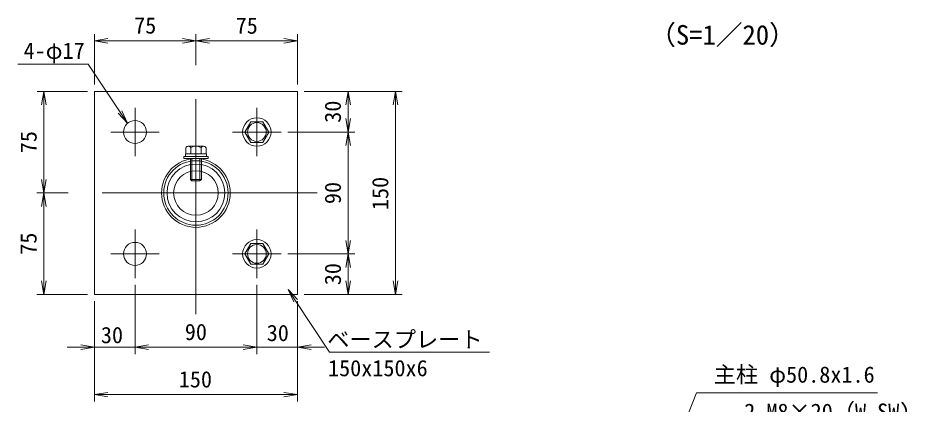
# Model space of a CAD drawing. Units: millimetres, scale not verified, with parts at other scales. Extents: x -4200 to 4200, y -2970 to 2970.
# Drawn here: x -2117 to 511, y -1055 to 87 of the extents above; entities that cross this region are included whole.
import ezdxf
from ezdxf.enums import TextEntityAlignment as Align

# ---------------------------------------------------------------- set-up
doc = ezdxf.new("R2010")
doc.units = ezdxf.units.MM
doc.header["$LTSCALE"] = 20
doc.linetypes.add('USER1', pattern=[50.8, 31.75, -6.35, 6.35, -6.35])
doc.linetypes.add('USER2', pattern=[0.375, 0.25, -0.125])
for name, color, linetype, lineweight in [('0-0_D-BMK', 2, 'USER1', 13), ('0-1_D-STR1', 1, 'Continuous', 18), ('0-2_D-STR-DIM', 7, 'Continuous', 9), ('0-3_0', 3, 'Continuous', 18), ('0-5_D-STR3', 3, 'Continuous', 13), ('0-7_D-STR-TXT', 7, 'Continuous', 9)]:
    doc.layers.add(name, color=color, linetype=linetype, lineweight=lineweight)
doc.layers.add('0-4_D-TTL-TXT', color=7, linetype='Continuous')
doc.styles.add('ＭＳ ゴシック', font='')
doc.styles.get('ＭＳ ゴシック').set_extended_font_data('MS Gothic')

# ---------------------------------------------------------------- blocks, each defined once
blk = doc.blocks.new('_Open')
at = {"layer": '0-3_0', "color": 7, "lineweight": 9}
blk.add_line((-20, 3.33), (0, 0), dxfattribs=at)
blk.add_lwpolyline([(-20, -3.33), (0, 0), (-20, 0)], dxfattribs=at)
blk = doc.blocks.new('M10-平')
at = {"layer": '0-3_0'}
blk.add_lwpolyline([(152.6, -88.1), (152.6, 88.1), (0, 176.2), (-152.6, 88.1), (-152.6, -88.1), (0, -176.2)], close=True, dxfattribs=at)
for radius in [210, 138.5]:
    blk.add_circle((0, 0), radius, dxfattribs=at)
blk = doc.blocks.new('MLeader1')
at = {"layer": '0-7_D-STR-TXT'}
blk.add_line((-1809.58, -188.11), (-1792.87, -225.06), dxfattribs=at)
for points in [[(-1815.12, -191.82), (-1909.38, -50.97), (-2109.94, -50.97), (-2117.14, -50.97)], [(-1820.66, -195.53), (-1792.87, -225.06), (-1815.12, -191.82)]]:
    blk.add_lwpolyline(points, dxfattribs=at)
blk = doc.blocks.new('MLeader2')
at = {"layer": '0-7_D-STR-TXT'}
blk.add_line((-1301.87, -752.99), (-1318.32, -715.92), dxfattribs=at)
for points in [[(-1290.74, -745.65), (-1318.32, -715.92), (-1296.3, -749.32)], [(-1296.3, -749.32), (-1196.38, -900.9), (-730.56, -900.9), (-723.36, -900.9)]]:
    blk.add_lwpolyline(points, dxfattribs=at)

msp = doc.modelspace()

# ---------------------------------------------------------------- linework, layer by layer
at = {"layer": '0-0_D-BMK'}
for p, q in [((-1590.83, -788.83), (-1590.83, -73.07)), ((-1770.83, -322.61), (-1770.83, -179.29)), ((-1410.83, -322.61), (-1410.83, -179.29)), ((-1699.17, -250.95), (-1842.5, -250.95)), ((-1339.17, -250.95), (-1482.5, -250.95)), ((-1232.95, -430.95), (-1948.72, -430.95)), ((-1770.83, -682.61), (-1770.83, -539.29)), ((-1410.83, -682.61), (-1410.83, -539.29)), ((-1699.17, -610.95), (-1842.5, -610.95)), ((-1339.17, -610.95), (-1482.5, -610.95))]:
    msp.add_line(p, q, dxfattribs=at)
at = {"layer": '0-1_D-STR1'}
for radius in [101.6, 95.2]:
    msp.add_circle((-1590.83, -430.95), radius, dxfattribs=at)
at = {"layer": '0-2_D-STR-DIM'}
for p, q in [((-1890.83, -110.95), (-1890.83, 38.61)), ((-1590.83, -53.07), (-1590.83, 38.61)), ((-1590.83, -53.07), (-1590.83, 38.2)), ((-1290.83, -110.95), (-1290.83, 38.2)), ((-1850.83, 18.61), (-1630.83, 18.61)), ((-1550.83, 18.2), (-1330.83, 18.2)), ((-1910.83, -130.95), (-2060.19, -130.95)), ((-1270.83, -130.95), (-981.27, -130.95)), ((-1270.83, -130.95), (-1121.27, -130.95)), ((-2040.19, -390.95), (-2040.19, -170.95)), ((-1141.27, -210.95), (-1141.27, -170.95)), ((-1001.27, -170.95), (-1001.27, -690.95)), ((-1319.17, -250.95), (-1121.27, -250.95)), ((-1319.17, -250.95), (-1121.27, -250.95)), ((-1141.27, -570.95), (-1141.27, -290.95)), ((-1968.72, -430.95), (-2060.4, -430.95)), ((-1968.72, -430.95), (-2060.19, -430.95)), ((-2040.4, -470.95), (-2040.4, -690.95)), ((-1319.17, -610.95), (-1121.27, -610.95)), ((-1319.17, -610.95), (-1121.27, -610.95)), ((-1141.27, -650.95), (-1141.27, -690.95)), ((-1770.83, -702.61), (-1770.83, -906.76)), ((-1770.83, -702.61), (-1770.83, -906.76)), ((-1410.85, -702.61), (-1410.85, -906.76)), ((-1410.83, -702.61), (-1410.83, -906.76)), ((-1910.83, -730.95), (-2060.4, -730.95)), ((-1270.83, -730.95), (-981.27, -730.95)), ((-1270.83, -730.95), (-1121.27, -730.95)), ((-1890.83, -750.95), (-1890.83, -1046.76)), ((-1890.83, -750.95), (-1890.83, -906.76)), ((-1290.83, -750.95), (-1290.83, -1046.76)), ((-1290.83, -750.95), (-1290.83, -906.76)), ((-1930.83, -886.76), (-1970.83, -886.76)), ((-1770.83, -886.76), (-1890.83, -886.76)), ((-1450.83, -886.76), (-1730.83, -886.76)), ((-1730.83, -886.76), (-1690.83, -886.76)), ((-1450.85, -886.76), (-1490.85, -886.76)), ((-1410.85, -886.76), (-1290.83, -886.76)), ((-1250.83, -886.76), (-1210.83, -886.76)), ((-1850.83, -1026.76), (-1330.83, -1026.76))]:
    msp.add_line(p, q, dxfattribs=at)
at = {"layer": '0-5_D-STR3'}
for p, q in [((-1620.83, -297.27), (-1620.83, -314.95)), ((-1620.83, -314.95), (-1560.83, -314.95)), ((-1613.35, -292.95), (-1568.31, -292.95)), ((-1605.86, -297.27), (-1605.86, -314.95)), ((-1575.8, -297.27), (-1575.8, -314.95)), ((-1560.83, -297.27), (-1560.83, -314.95)), ((-1626.83, -322.95), (-1554.83, -322.95)), ((-1626.83, -329.35), (-1626.83, -322.95)), ((-1606.83, -329.35), (-1606.83, -390.95)), ((-1602.83, -329.35), (-1602.83, -394.95)), ((-1578.83, -329.35), (-1578.83, -394.95)), ((-1574.83, -329.35), (-1574.83, -390.95)), ((-1606.83, -390.95), (-1602.83, -394.95)), ((-1606.83, -390.95), (-1574.83, -390.95)), ((-1602.83, -394.95), (-1578.83, -394.95))]:
    msp.add_line(p, q, dxfattribs=at)
at = {"layer": '0-5_D-STR3', "linetype": 'USER2'}
msp.add_line((-1574.83, -390.95), (-1578.83, -394.95), dxfattribs=at)
at = {"layer": '0-5_D-STR3'}
for points in [[(-1890.83, -730.95), (-1290.83, -730.95), (-1290.83, -130.95), (-1890.83, -130.95)], [(-1621.63, -314.95), (-1621.63, -322.95), (-1560.03, -322.95), (-1560.03, -314.95)]]:
    msp.add_lwpolyline(points, close=True, dxfattribs=at)
msp.add_lwpolyline([(-1626.83, -329.35), (-1554.83, -329.35), (-1554.83, -322.95)], dxfattribs=at)
for centre, radius in [((-1770.83, -250.95), 34), ((-1590.83, -430.95), 85.4), ((-1590.83, -430.95), 65.8), ((-1770.83, -610.95), 34)]:
    msp.add_circle(centre, radius, dxfattribs=at)
for centre, radius, start, end in [((-1613.35, -301.59), 8.64, 30, 150), ((-1590.83, -321.27), 28.32, 57.93138, 122.06862), ((-1568.31, -301.59), 8.64, 30, 150)]:
    msp.add_arc(centre, radius, start, end, dxfattribs=at)
at = {"layer": '0-7_D-STR-TXT'}
msp.add_lwpolyline([(422.84, -1021.95), (-111.84, -1021.95), (-157.33, -1136.89)], dxfattribs=at)

# ---------------------------------------------------------------- block references
at = {"layer": '0-2_D-STR-DIM', "xscale": 2, "yscale": 2}
for p, rotation in [((-1890.83, 18.61), 180), ((-1590.83, 18.2), 180), ((-2040.19, -130.95), 90), ((-1141.27, -130.95), 90), ((-1001.27, -130.95), 90), ((-1141.27, -250.95), 270), ((-1141.27, -250.95), 90), ((-2040.19, -430.95), 270), ((-2040.4, -430.95), 90), ((-1141.27, -610.95), 270), ((-1141.27, -610.95), 90), ((-2040.4, -730.95), 270), ((-1141.27, -730.95), 270), ((-1001.27, -730.95), 270), ((-1770.83, -886.76), 180), ((-1770.83, -886.76), 180), ((-1290.83, -886.76), 180), ((-1890.83, -1026.76), 180)]:
    msp.add_blockref('_Open', p, dxfattribs=dict(at, rotation=rotation))
for p in [(-1590.83, 18.61), (-1290.83, 18.2), (-1890.83, -886.76), (-1410.85, -886.76), (-1410.83, -886.76), (-1290.83, -1026.76)]:
    msp.add_blockref('_Open', p, dxfattribs=at)
at = {"layer": '0-5_D-STR3', "xscale": 0.2, "yscale": 0.2, "rotation": 30}
for p in [(-1410.83, -250.95), (-1410.83, -610.95)]:
    msp.add_blockref('M10-平', p, dxfattribs=at)
at = {"layer": '0-7_D-STR-TXT'}
for name in ['MLeader1', 'MLeader2']:
    msp.add_blockref(name, (0, 0), dxfattribs=at)

# ---------------------------------------------------------------- texts
at = {"layer": '0-2_D-STR-DIM', "style": 'ＭＳ ゴシック'}
for s, p in [('75', (-1773.43, 25.36)), ('75', (-1473.43, 24.95)), ('30', (-1871.62, -889.1)), ('90', (-1623.71, -880.02)), ('30', (-1381.7, -882.96)), ('150', (-1641.48, -1020.02))]:
    msp.add_text(s, height=48.09, dxfattribs=at).set_placement(p, align=Align.BOTTOM_LEFT)
for s, p in [('30', (-1148.02, -223.58)), ('75', (-2046.94, -313.55)), ('150', (-1008.02, -481.6)), ('90', (-1148.02, -463.83)), ('75', (-2047.14, -613.55)), ('30', (-1148.02, -703.58))]:
    msp.add_text(s, height=48.09, rotation=90, dxfattribs=at).set_placement(p, align=Align.BOTTOM_LEFT)
at = {"layer": '0-4_D-TTL-TXT', "style": 'ＭＳ ゴシック'}
msp.add_text('（S=1／20）', height=57.77, dxfattribs=at).set_placement((-251.56, -10.14), align=Align.BOTTOM_LEFT)
at = {"layer": '0-7_D-STR-TXT', "style": 'ＭＳ ゴシック'}
for s, p in [('4-φ17', (-2100.03, -49.18)), ('ベースプレート', (-1203.02, -902)), ('150x150x6 ', (-1200.56, -986.89)), ('主柱 φ50.8x1.6', (-60.92, -1005.94)), ('2-M8×20（W.SW)', (28.95, -1115.65))]:
    msp.add_text(s, height=48.09, dxfattribs=at).set_placement(p, align=Align.BOTTOM_LEFT)

doc.saveas('drawing.dxf')
